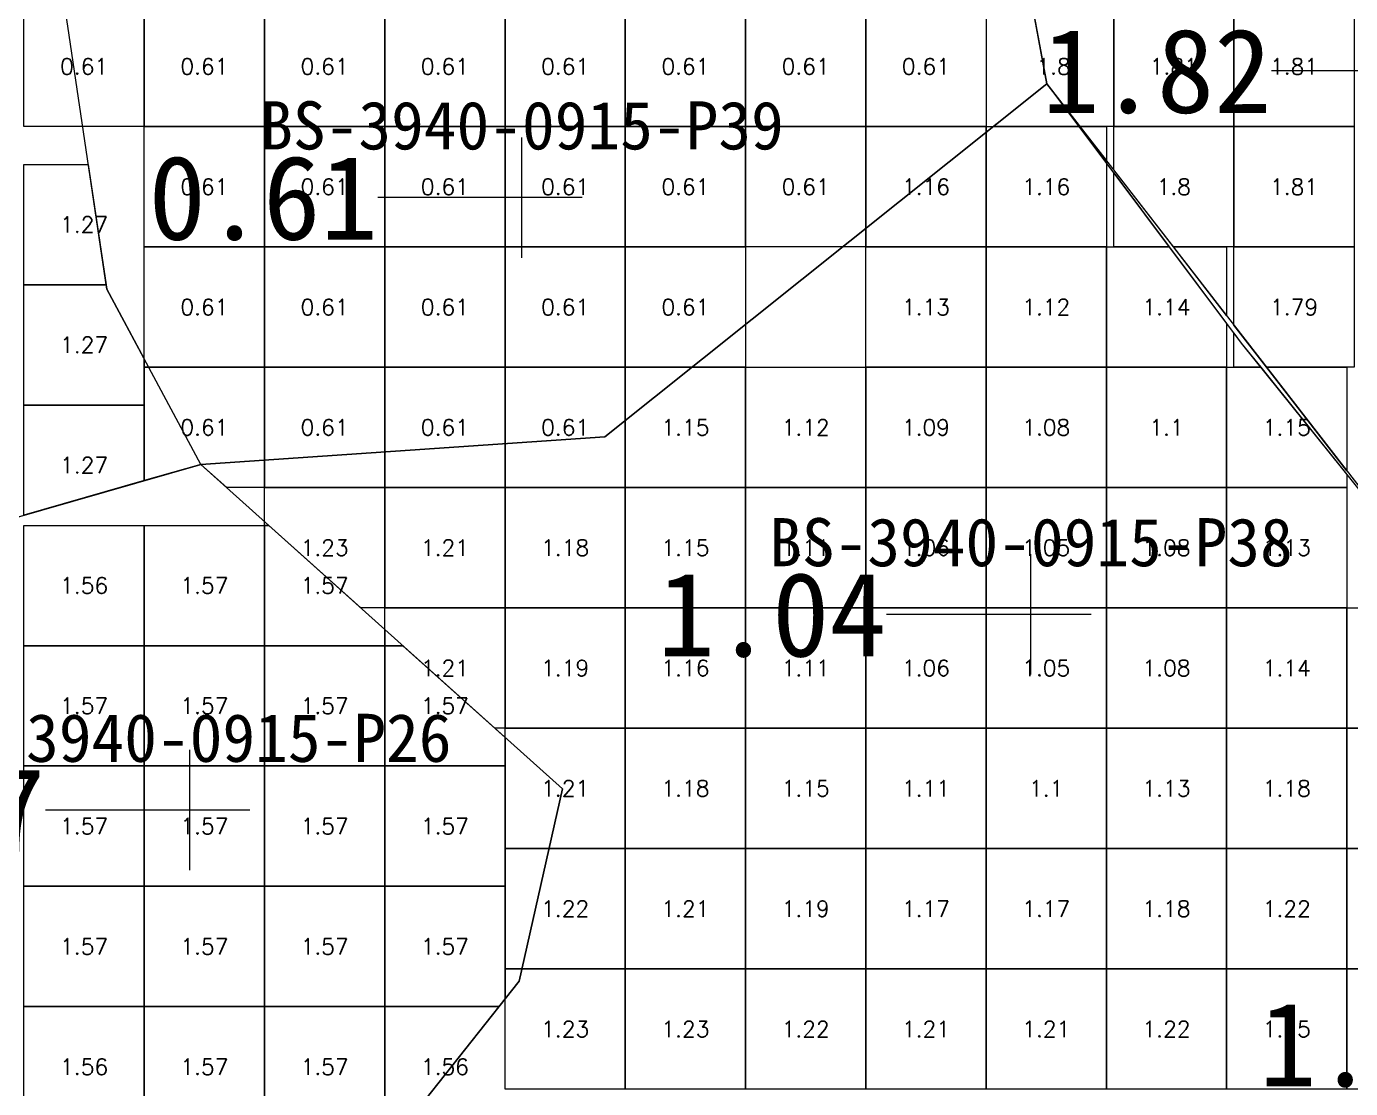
# Model space of a CAD drawing. Header units: inches. Extents: x 469985 to 470094, y 4349619 to 4349666.
# Drawn here: x 470040.64 to 470051.65, y 4349647.52 to 4349656.35 of the extents above; entities that cross this region are included whole.
import ezdxf
from ezdxf.enums import TextEntityAlignment as Align

# ---------------------------------------------------------------- set-up
doc = ezdxf.new("R2010")
doc.units = ezdxf.units.IN
doc.header["$MEASUREMENT"] = 0
for name, color, linetype, lineweight in [('0.500-1.000', 7, 'Continuous', 0), ('1.500-3.000', 7, 'Continuous', 0), ('点', 7, 'Continuous', 0), ('爆区方格网', 7, 'Continuous', 0), ('线条', 7, 'Continuous', 0), ('钻孔', 7, 'Continuous', 0)]:
    doc.layers.add(name, color=color, linetype=linetype, lineweight=lineweight)
doc.styles.add('3dmine_textStyle_1', font='txt.shx', dxfattribs={"height": 1, "bigfont": 'gbcbig.shx'})
doc.styles.add('3dmine_textStyle_2', font='simsunb.ttf', dxfattribs={"height": 1})

msp = doc.modelspace()

# ---------------------------------------------------------------- hatches: boundary and pattern name
at = {"layer": '钻孔', "linetype": 'Continuous', "lineweight": 0, "true_color": 0x00ffff, "extrusion": (0, 1, 0)}
msp.add_hatch(color=4, dxfattribs=at).paths.add_polyline_path([(-470045.76, 3930.209), (-470044.76, 3930.209), (-470044.76, 3940.209), (-470045.76, 3940.209)], flags=0)
at = {"layer": '钻孔', "linetype": 'Continuous', "lineweight": 0, "true_color": 0x0000ff, "extrusion": (0, 1, 0)}
msp.add_hatch(color=5, dxfattribs=at).paths.add_polyline_path([(-470049.992, 3929.596), (-470048.992, 3929.596), (-470048.992, 3940.596), (-470049.992, 3940.596)], flags=0)
at = {"layer": '钻孔', "linetype": 'Continuous', "lineweight": 0, "true_color": 0xff0000, "extrusion": (0, 1, 0)}
msp.add_hatch(color=1, dxfattribs=at).paths.add_polyline_path([(-470042.997, 3930.263), (-470041.997, 3930.263), (-470041.997, 3940.263), (-470042.997, 3940.263)], flags=0)

# ---------------------------------------------------------------- linework, layer by layer
at = {"color": 7, "linetype": 'Continuous', "lineweight": 0}
for points, elevation in [([(470053.816, 4349660.878), (470048.386, 4349659.836), (470049.125, 4349655.871)], 3935.364), ([(470000.618, 4349644.028), (470003.426, 4349640.811), (470006.746, 4349640.564), (470011.725, 4349638.697), (470020.866, 4349638.2), (470021.897, 4349640.896), (470023.219, 4349642.756), (470026.249, 4349644.911), (470024.15, 4349646.879), (470028.158, 4349649.496), (470031.686, 4349647.744), (470032.425, 4349648.437), (470035.13, 4349650.711), (470042.09, 4349652.708), (470042.09, 4349652.708), (470041.308, 4349654.163), (470040.661, 4349658.519), (470031.336, 4349656.433), (470025.068, 4349654.87), (470017.277, 4349652.328), (470006.69, 4349647.902), (470003.474, 4349646.45), (470000.618, 4349644.028)], 3935.364), ([(470027.679, 4349645.435), (470030.993, 4349646.298), (470031.686, 4349647.744), (470035.317, 4349645.041), (470039.466, 4349642.957), (470042.451, 4349644.322), (470042.562, 4349645.668), (470044.736, 4349648.414), (470045.096, 4349650.012), (470042.09, 4349652.708), (470045.45, 4349652.937), (470049.125, 4349655.871), (470052.312, 4349651.762)], 3935.363), ([(470049.125, 4349655.871), (470050.741, 4349653.716), (470052.312, 4349651.762)], 3935.364)]:
    msp.add_lwpolyline(points, dxfattribs=dict(at, elevation=elevation))
at = {"layer": '0.500-1.000', "color": 4, "linetype": 'Continuous', "lineweight": 0, "true_color": 0x00ffff}
msp.add_lwpolyline([(470049.125, 4349655.871), (470045.45, 4349652.937), (470042.09, 4349652.708), (470041.308, 4349654.163), (470040.661, 4349658.519), (470048.386, 4349659.836), (470049.125, 4349655.871)], dxfattribs=at)
at = {"layer": '1.500-3.000', "color": 1, "linetype": 'Continuous', "lineweight": 0, "true_color": 0xff0000}
msp.add_lwpolyline([(470045.096, 4349650.012), (470044.736, 4349648.414), (470043.047, 4349646.28), (470042.562, 4349645.668), (470042.451, 4349644.322), (470039.466, 4349642.957), (470035.741, 4349644.828), (470035.317, 4349645.041), (470031.686, 4349647.744), (470035.13, 4349650.711), (470038.1, 4349651.563), (470042.09, 4349652.708), (470045.096, 4349650.012)], dxfattribs=at)
at = {"layer": '点', "color": 138, "linetype": 'Continuous', "lineweight": 0, "true_color": 0x004c4c}
for points, elevation in [([(470044.76, 4349654.425), (470044.76, 4349655.425)], 3940.209), ([(470045.26, 4349654.925), (470044.26, 4349654.925)], 3940.209), ([(470048.992, 4349650.961), (470048.992, 4349651.961)], 3940.596), ([(470049.492, 4349651.461), (470048.492, 4349651.461)], 3940.596), ([(470041.997, 4349649.335), (470041.997, 4349650.335)], 3940.263), ([(470042.497, 4349649.835), (470041.497, 4349649.835)], 3940.263)]:
    msp.add_lwpolyline(points, dxfattribs=dict(at, elevation=elevation))
at = {"layer": '爆区方格网', "color": 4, "linetype": 'Continuous', "lineweight": 0, "true_color": 0x00ffff, "elevation": 3940.209}
for points in [[(470041.619, 4349655.515), (470040.619, 4349655.515), (470040.619, 4349656.515), (470041.619, 4349656.515), (470041.619, 4349655.515)], [(470042.619, 4349655.515), (470041.619, 4349655.515), (470041.619, 4349656.515), (470042.619, 4349656.515), (470042.619, 4349655.515)], [(470043.619, 4349655.515), (470042.619, 4349655.515), (470042.619, 4349656.515), (470043.619, 4349656.515), (470043.619, 4349655.515)], [(470044.619, 4349655.515), (470043.619, 4349655.515), (470043.619, 4349656.515), (470044.619, 4349656.515), (470044.619, 4349655.515)], [(470045.619, 4349655.515), (470044.619, 4349655.515), (470044.619, 4349656.515), (470045.619, 4349656.515), (470045.619, 4349655.515)], [(470046.619, 4349655.515), (470045.619, 4349655.515), (470045.619, 4349656.515), (470046.619, 4349656.515), (470046.619, 4349655.515)], [(470047.619, 4349655.515), (470046.619, 4349655.515), (470046.619, 4349656.515), (470047.619, 4349656.515), (470047.619, 4349655.515)], [(470048.619, 4349655.515), (470047.619, 4349655.515), (470047.619, 4349656.515), (470048.619, 4349656.515), (470048.619, 4349655.515)], [(470042.619, 4349654.515), (470041.619, 4349654.515), (470041.619, 4349655.515), (470042.619, 4349655.515), (470042.619, 4349654.515)], [(470043.619, 4349654.515), (470042.619, 4349654.515), (470042.619, 4349655.515), (470043.619, 4349655.515), (470043.619, 4349654.515)], [(470044.619, 4349654.515), (470043.619, 4349654.515), (470043.619, 4349655.515), (470044.619, 4349655.515), (470044.619, 4349654.515)], [(470045.619, 4349654.515), (470044.619, 4349654.515), (470044.619, 4349655.515), (470045.619, 4349655.515), (470045.619, 4349654.515)], [(470046.619, 4349654.515), (470045.619, 4349654.515), (470045.619, 4349655.515), (470046.619, 4349655.515), (470046.619, 4349654.515)], [(470047.619, 4349654.515), (470046.619, 4349654.515), (470046.619, 4349655.515), (470047.619, 4349655.515), (470047.619, 4349654.515)], [(470042.619, 4349653.515), (470041.619, 4349653.515), (470041.619, 4349654.515), (470042.619, 4349654.515), (470042.619, 4349653.515)], [(470043.619, 4349653.515), (470042.619, 4349653.515), (470042.619, 4349654.515), (470043.619, 4349654.515), (470043.619, 4349653.515)], [(470044.619, 4349653.515), (470043.619, 4349653.515), (470043.619, 4349654.515), (470044.619, 4349654.515), (470044.619, 4349653.515)], [(470045.619, 4349653.515), (470044.619, 4349653.515), (470044.619, 4349654.515), (470045.619, 4349654.515), (470045.619, 4349653.515)], [(470046.619, 4349653.515), (470045.619, 4349653.515), (470045.619, 4349654.515), (470046.619, 4349654.515), (470046.619, 4349653.515)], [(470042.619, 4349652.515), (470042.305, 4349652.515), (470042.09, 4349652.708), (470041.619, 4349652.573), (470041.619, 4349653.515), (470042.619, 4349653.515), (470042.619, 4349652.515)], [(470043.619, 4349652.515), (470042.619, 4349652.515), (470042.619, 4349653.515), (470043.619, 4349653.515), (470043.619, 4349652.515)], [(470044.619, 4349652.515), (470043.619, 4349652.515), (470043.619, 4349653.515), (470044.619, 4349653.515), (470044.619, 4349652.515)], [(470045.619, 4349652.515), (470044.619, 4349652.515), (470044.619, 4349653.515), (470045.619, 4349653.515), (470045.619, 4349652.515)]]:
    msp.add_lwpolyline(points, dxfattribs=at)
at = {"layer": '爆区方格网', "color": 1, "linetype": 'Continuous', "lineweight": 0, "true_color": 0xff0000}
for points, elevation in [([(470049.68, 4349655.515), (470049.402, 4349655.515), (470049.125, 4349655.871), (470049.392, 4349655.515), (470048.68, 4349655.515), (470048.68, 4349655.516), (470049.125, 4349655.871), (470049.005, 4349656.515), (470049.68, 4349656.515), (470049.68, 4349655.515)], 3940.68), ([(470050.68, 4349655.515), (470049.68, 4349655.515), (470049.68, 4349656.515), (470050.68, 4349656.515), (470050.68, 4349655.515)], 3940.68), ([(470051.68, 4349655.515), (470050.68, 4349655.515), (470050.68, 4349656.515), (470051.68, 4349656.515), (470051.68, 4349655.515)], 3940.68), ([(470050.68, 4349654.515), (470050.177, 4349654.515), (470049.68, 4349655.156), (470049.68, 4349655.515), (470050.68, 4349655.515), (470050.68, 4349654.515)], 3940.68), ([(470051.68, 4349654.515), (470050.68, 4349654.515), (470050.68, 4349655.515), (470051.68, 4349655.515), (470051.68, 4349654.515)], 3940.68), ([(470050.142, 4349654.515), (470049.68, 4349654.515), (470049.68, 4349655.131), (470050.142, 4349654.515)], 3940.68), ([(470051.68, 4349653.515), (470050.952, 4349653.515), (470050.68, 4349653.866), (470050.68, 4349654.515), (470051.68, 4349654.515), (470051.68, 4349653.515)], 3940.68), ([(470050.741, 4349653.716), (470050.903, 4349653.515), (470050.68, 4349653.515), (470050.68, 4349653.797), (470050.741, 4349653.716)], 3940.68), ([(470041.619, 4349651.201), (470040.619, 4349651.201), (470040.619, 4349652.201), (470041.619, 4349652.201), (470041.619, 4349651.201)], 3940.263), ([(470042.619, 4349651.201), (470041.619, 4349651.201), (470041.619, 4349652.201), (470042.619, 4349652.201), (470042.619, 4349651.201)], 3940.263), ([(470043.619, 4349651.336), (470043.619, 4349651.201), (470042.619, 4349651.201), (470042.619, 4349652.201), (470042.655, 4349652.201), (470043.619, 4349651.336)], 3940.263), ([(470041.619, 4349650.201), (470040.619, 4349650.201), (470040.619, 4349651.201), (470041.619, 4349651.201), (470041.619, 4349650.201)], 3940.263), ([(470042.619, 4349650.201), (470041.619, 4349650.201), (470041.619, 4349651.201), (470042.619, 4349651.201), (470042.619, 4349650.201)], 3940.263), ([(470043.619, 4349650.201), (470042.619, 4349650.201), (470042.619, 4349651.201), (470043.619, 4349651.201), (470043.619, 4349650.201)], 3940.263), ([(470044.619, 4349650.439), (470044.619, 4349650.201), (470043.619, 4349650.201), (470043.619, 4349651.201), (470043.77, 4349651.201), (470044.619, 4349650.439)], 3940.263), ([(470041.619, 4349649.201), (470040.619, 4349649.201), (470040.619, 4349650.201), (470041.619, 4349650.201), (470041.619, 4349649.201)], 3940.263), ([(470042.619, 4349649.201), (470041.619, 4349649.201), (470041.619, 4349650.201), (470042.619, 4349650.201), (470042.619, 4349649.201)], 3940.263), ([(470043.619, 4349649.201), (470042.619, 4349649.201), (470042.619, 4349650.201), (470043.619, 4349650.201), (470043.619, 4349649.201)], 3940.263), ([(470044.619, 4349649.201), (470043.619, 4349649.201), (470043.619, 4349650.201), (470044.619, 4349650.201), (470044.619, 4349649.201)], 3940.263), ([(470041.619, 4349648.201), (470040.619, 4349648.201), (470040.619, 4349649.201), (470041.619, 4349649.201), (470041.619, 4349648.201)], 3940.263), ([(470042.619, 4349648.201), (470041.619, 4349648.201), (470041.619, 4349649.201), (470042.619, 4349649.201), (470042.619, 4349648.201)], 3940.263), ([(470043.619, 4349648.201), (470042.619, 4349648.201), (470042.619, 4349649.201), (470043.619, 4349649.201), (470043.619, 4349648.201)], 3940.263), ([(470044.619, 4349648.266), (470044.568, 4349648.201), (470043.619, 4349648.201), (470043.619, 4349649.201), (470044.619, 4349649.201), (470044.619, 4349648.266)], 3940.263), ([(470041.619, 4349647.201), (470040.619, 4349647.201), (470040.619, 4349648.201), (470041.619, 4349648.201), (470041.619, 4349647.201)], 3940.263), ([(470042.619, 4349647.201), (470041.619, 4349647.201), (470041.619, 4349648.201), (470042.619, 4349648.201), (470042.619, 4349647.201)], 3940.263), ([(470043.619, 4349647.201), (470042.619, 4349647.201), (470042.619, 4349648.201), (470043.619, 4349648.201), (470043.619, 4349647.201)], 3940.263), ([(470043.776, 4349647.201), (470043.619, 4349647.201), (470043.619, 4349648.201), (470044.568, 4349648.201), (470043.776, 4349647.201)], 3940.263)]:
    msp.add_lwpolyline(points, dxfattribs=dict(at, elevation=elevation))
at = {"layer": '爆区方格网', "color": 5, "linetype": 'Continuous', "lineweight": 0, "true_color": 0x0000ff}
for points, elevation in [([(470048.619, 4349654.515), (470047.619, 4349654.515), (470047.619, 4349655.515), (470048.619, 4349655.515), (470048.619, 4349654.515)], 3940.213), ([(470049.619, 4349655.213), (470049.619, 4349654.515), (470048.619, 4349654.515), (470048.619, 4349655.515), (470049.392, 4349655.515), (470049.619, 4349655.213)], 3940.213), ([(470049.619, 4349655.235), (470049.402, 4349655.515), (470049.619, 4349655.515), (470049.619, 4349655.235)], 3940.213), ([(470041.302, 4349654.201), (470040.619, 4349654.201), (470040.619, 4349655.201), (470041.154, 4349655.201), (470041.302, 4349654.201)], 3938.734), ([(470048.619, 4349653.515), (470047.619, 4349653.515), (470047.619, 4349654.515), (470048.619, 4349654.515), (470048.619, 4349653.515)], 3940.213), ([(470049.619, 4349653.515), (470048.619, 4349653.515), (470048.619, 4349654.515), (470049.619, 4349654.515), (470049.619, 4349653.515)], 3940.213), ([(470050.619, 4349653.879), (470050.619, 4349653.515), (470049.619, 4349653.515), (470049.619, 4349654.515), (470050.142, 4349654.515), (470050.619, 4349653.879)], 3940.213), ([(470050.619, 4349653.945), (470050.177, 4349654.515), (470050.619, 4349654.515), (470050.619, 4349653.945)], 3940.213), ([(470041.308, 4349654.163), (470041.619, 4349653.585), (470041.619, 4349653.515), (470041.619, 4349653.201), (470040.619, 4349653.201), (470040.619, 4349654.201), (470041.302, 4349654.201), (470041.308, 4349654.163)], 3938.734), ([(470046.619, 4349652.515), (470045.619, 4349652.515), (470045.619, 4349653.515), (470046.619, 4349653.515), (470046.619, 4349652.515)], 3940.213), ([(470047.619, 4349652.515), (470046.619, 4349652.515), (470046.619, 4349653.515), (470047.619, 4349653.515), (470047.619, 4349652.515)], 3940.213), ([(470048.619, 4349652.515), (470047.619, 4349652.515), (470047.619, 4349653.515), (470048.619, 4349653.515), (470048.619, 4349652.515)], 3940.213), ([(470049.619, 4349652.515), (470048.619, 4349652.515), (470048.619, 4349653.515), (470049.619, 4349653.515), (470049.619, 4349652.515)], 3940.213), ([(470050.619, 4349652.515), (470049.619, 4349652.515), (470049.619, 4349653.515), (470050.619, 4349653.515), (470050.619, 4349652.515)], 3940.213), ([(470051.619, 4349652.624), (470051.619, 4349652.515), (470050.619, 4349652.515), (470050.619, 4349653.515), (470050.903, 4349653.515), (470051.619, 4349652.624)], 3940.213), ([(470051.619, 4349652.655), (470050.952, 4349653.515), (470051.619, 4349653.515), (470051.619, 4349652.655)], 3940.213), ([(470041.619, 4349652.573), (470040.619, 4349652.286), (470040.619, 4349653.201), (470041.619, 4349653.201), (470041.619, 4349652.573)], 3938.734), ([(470043.619, 4349651.515), (470043.42, 4349651.515), (470042.655, 4349652.201), (470042.619, 4349652.201), (470042.619, 4349652.515), (470043.619, 4349652.515), (470043.619, 4349651.515)], 3940.213), ([(470044.619, 4349651.515), (470043.619, 4349651.515), (470043.619, 4349652.515), (470044.619, 4349652.515), (470044.619, 4349651.515)], 3940.213), ([(470045.619, 4349651.515), (470044.619, 4349651.515), (470044.619, 4349652.515), (470045.619, 4349652.515), (470045.619, 4349651.515)], 3940.213), ([(470046.619, 4349651.515), (470045.619, 4349651.515), (470045.619, 4349652.515), (470046.619, 4349652.515), (470046.619, 4349651.515)], 3940.213), ([(470047.619, 4349651.515), (470046.619, 4349651.515), (470046.619, 4349652.515), (470047.619, 4349652.515), (470047.619, 4349651.515)], 3940.213), ([(470048.619, 4349651.515), (470047.619, 4349651.515), (470047.619, 4349652.515), (470048.619, 4349652.515), (470048.619, 4349651.515)], 3940.213), ([(470049.619, 4349651.515), (470048.619, 4349651.515), (470048.619, 4349652.515), (470049.619, 4349652.515), (470049.619, 4349651.515)], 3940.213), ([(470050.619, 4349651.515), (470049.619, 4349651.515), (470049.619, 4349652.515), (470050.619, 4349652.515), (470050.619, 4349651.515)], 3940.213), ([(470051.619, 4349651.515), (470050.619, 4349651.515), (470050.619, 4349652.515), (470051.619, 4349652.515), (470051.619, 4349651.515)], 3940.213), ([(470044.619, 4349650.515), (470044.535, 4349650.515), (470043.77, 4349651.201), (470043.619, 4349651.201), (470043.619, 4349651.336), (470043.619, 4349651.515), (470044.619, 4349651.515), (470044.619, 4349650.515)], 3940.213), ([(470045.619, 4349650.515), (470044.619, 4349650.515), (470044.619, 4349651.515), (470045.619, 4349651.515), (470045.619, 4349650.515)], 3940.213), ([(470046.619, 4349650.515), (470045.619, 4349650.515), (470045.619, 4349651.515), (470046.619, 4349651.515), (470046.619, 4349650.515)], 3940.213), ([(470047.619, 4349650.515), (470046.619, 4349650.515), (470046.619, 4349651.515), (470047.619, 4349651.515), (470047.619, 4349650.515)], 3940.213), ([(470048.619, 4349650.515), (470047.619, 4349650.515), (470047.619, 4349651.515), (470048.619, 4349651.515), (470048.619, 4349650.515)], 3940.213), ([(470049.619, 4349650.515), (470048.619, 4349650.515), (470048.619, 4349651.515), (470049.619, 4349651.515), (470049.619, 4349650.515)], 3940.213), ([(470050.619, 4349650.515), (470049.619, 4349650.515), (470049.619, 4349651.515), (470050.619, 4349651.515), (470050.619, 4349650.515)], 3940.213), ([(470051.619, 4349650.515), (470050.619, 4349650.515), (470050.619, 4349651.515), (470051.619, 4349651.515), (470051.619, 4349650.515)], 3940.213), ([(470052.619, 4349650.515), (470051.619, 4349650.515), (470051.619, 4349651.515), (470052.619, 4349651.515), (470052.619, 4349650.515)], 3940.213), ([(470045.619, 4349649.515), (470044.619, 4349649.515), (470044.619, 4349650.201), (470044.619, 4349650.439), (470044.619, 4349650.515), (470045.619, 4349650.515), (470045.619, 4349649.515)], 3940.213), ([(470046.619, 4349649.515), (470045.619, 4349649.515), (470045.619, 4349650.515), (470046.619, 4349650.515), (470046.619, 4349649.515)], 3940.213), ([(470047.619, 4349649.515), (470046.619, 4349649.515), (470046.619, 4349650.515), (470047.619, 4349650.515), (470047.619, 4349649.515)], 3940.213), ([(470048.619, 4349649.515), (470047.619, 4349649.515), (470047.619, 4349650.515), (470048.619, 4349650.515), (470048.619, 4349649.515)], 3940.213), ([(470049.619, 4349649.515), (470048.619, 4349649.515), (470048.619, 4349650.515), (470049.619, 4349650.515), (470049.619, 4349649.515)], 3940.213), ([(470050.619, 4349649.515), (470049.619, 4349649.515), (470049.619, 4349650.515), (470050.619, 4349650.515), (470050.619, 4349649.515)], 3940.213), ([(470051.619, 4349649.515), (470050.619, 4349649.515), (470050.619, 4349650.515), (470051.619, 4349650.515), (470051.619, 4349649.515)], 3940.213), ([(470052.619, 4349649.515), (470051.619, 4349649.515), (470051.619, 4349650.515), (470052.619, 4349650.515), (470052.619, 4349649.515)], 3940.213), ([(470045.619, 4349648.515), (470044.619, 4349648.515), (470044.619, 4349649.515), (470045.619, 4349649.515), (470045.619, 4349648.515)], 3940.213), ([(470046.619, 4349648.515), (470045.619, 4349648.515), (470045.619, 4349649.515), (470046.619, 4349649.515), (470046.619, 4349648.515)], 3940.213), ([(470047.619, 4349648.515), (470046.619, 4349648.515), (470046.619, 4349649.515), (470047.619, 4349649.515), (470047.619, 4349648.515)], 3940.213), ([(470048.619, 4349648.515), (470047.619, 4349648.515), (470047.619, 4349649.515), (470048.619, 4349649.515), (470048.619, 4349648.515)], 3940.213), ([(470049.619, 4349648.515), (470048.619, 4349648.515), (470048.619, 4349649.515), (470049.619, 4349649.515), (470049.619, 4349648.515)], 3940.213), ([(470050.619, 4349648.515), (470049.619, 4349648.515), (470049.619, 4349649.515), (470050.619, 4349649.515), (470050.619, 4349648.515)], 3940.213), ([(470051.619, 4349648.515), (470050.619, 4349648.515), (470050.619, 4349649.515), (470051.619, 4349649.515), (470051.619, 4349648.515)], 3940.213), ([(470052.619, 4349648.515), (470051.619, 4349648.515), (470051.619, 4349649.515), (470052.619, 4349649.515), (470052.619, 4349648.515)], 3940.213), ([(470045.619, 4349647.515), (470044.619, 4349647.515), (470044.619, 4349648.266), (470044.736, 4349648.414), (470044.619, 4349648.266), (470044.619, 4349648.515), (470045.619, 4349648.515), (470045.619, 4349647.515)], 3940.213), ([(470046.619, 4349647.515), (470045.619, 4349647.515), (470045.619, 4349648.515), (470046.619, 4349648.515), (470046.619, 4349647.515)], 3940.213), ([(470047.619, 4349647.515), (470046.619, 4349647.515), (470046.619, 4349648.515), (470047.619, 4349648.515), (470047.619, 4349647.515)], 3940.213), ([(470048.619, 4349647.515), (470047.619, 4349647.515), (470047.619, 4349648.515), (470048.619, 4349648.515), (470048.619, 4349647.515)], 3940.213), ([(470049.619, 4349647.515), (470048.619, 4349647.515), (470048.619, 4349648.515), (470049.619, 4349648.515), (470049.619, 4349647.515)], 3940.213), ([(470050.619, 4349647.515), (470049.619, 4349647.515), (470049.619, 4349648.515), (470050.619, 4349648.515), (470050.619, 4349647.515)], 3940.213), ([(470051.619, 4349647.515), (470050.619, 4349647.515), (470050.619, 4349648.515), (470051.619, 4349648.515), (470051.619, 4349647.515)], 3940.213), ([(470052.619, 4349647.515), (470051.619, 4349647.515), (470051.619, 4349648.515), (470052.619, 4349648.515), (470052.619, 4349647.515)], 3940.213)]:
    msp.add_lwpolyline(points, dxfattribs=dict(at, elevation=elevation))
at = {"layer": '线条', "color": 138, "linetype": 'Continuous', "lineweight": 0, "true_color": 0x004c4c}
for points, elevation in [([(470044.76, 4349654.925), (470044.76, 4349654.925), (470044.76, 4349654.925)], 3940.209), ([(470048.992, 4349651.461), (470048.992, 4349651.461), (470048.992, 4349651.461)], 3940.596), ([(470041.997, 4349649.835), (470041.997, 4349649.835), (470041.997, 4349649.835)], 3940.263)]:
    msp.add_lwpolyline(points, dxfattribs=dict(at, elevation=elevation))
at = {"layer": '钻孔', "color": 1, "linetype": 'Continuous', "lineweight": 0, "true_color": 0xff0000}
for points, elevation in [([(470052.192, 4349655.979), (470050.992, 4349655.979)], 3940.817), ([(470052.192, 4349655.979), (470050.992, 4349655.979)], 3929.817), ([(470041.997, 4349649.835), (470040.797, 4349649.835)], 3940.263), ([(470041.997, 4349649.835), (470040.797, 4349649.835)], 3930.263)]:
    msp.add_lwpolyline(points, dxfattribs=dict(at, elevation=elevation))
at = {"layer": '钻孔', "color": 4, "linetype": 'Continuous', "lineweight": 0, "true_color": 0x00ffff}
for elevation in [3940.209, 3930.209]:
    msp.add_lwpolyline([(470044.76, 4349654.925), (470043.56, 4349654.925)], dxfattribs=dict(at, elevation=elevation))
at = {"layer": '钻孔', "color": 5, "linetype": 'Continuous', "lineweight": 0, "true_color": 0x0000ff}
for elevation in [3940.596, 3929.596]:
    msp.add_lwpolyline([(470048.992, 4349651.461), (470047.792, 4349651.461)], dxfattribs=dict(at, elevation=elevation))

# ---------------------------------------------------------------- texts
at = {"color": 4, "linetype": 'Continuous', "lineweight": 0, "true_color": 0x00ffff, "style": '3dmine_textStyle_1'}
for p in [(470041.119, 4349656.015, 3940.209), (470042.119, 4349656.015, 3940.209), (470043.119, 4349656.015, 3940.209), (470044.119, 4349656.015, 3940.209), (470045.119, 4349656.015, 3940.209), (470046.119, 4349656.015, 3940.209), (470047.119, 4349656.015, 3940.209), (470048.119, 4349656.015, 3940.209), (470042.119, 4349655.015, 3940.209), (470043.119, 4349655.015, 3940.209), (470044.119, 4349655.015, 3940.209), (470045.119, 4349655.015, 3940.209), (470046.119, 4349655.015, 3940.209), (470047.119, 4349655.015, 3940.209), (470042.119, 4349654.015, 3940.209), (470043.119, 4349654.015, 3940.209), (470044.119, 4349654.015, 3940.209), (470045.119, 4349654.015, 3940.209), (470046.119, 4349654.015, 3940.209), (470042.119, 4349653.015, 3940.209), (470043.119, 4349653.015, 3940.209), (470044.119, 4349653.015, 3940.209), (470045.119, 4349653.015, 3940.209)]:
    msp.add_text('0.61', height=0.1333, dxfattribs=at).set_placement(p, align=Align.MIDDLE_CENTER)
at = {"color": 1, "linetype": 'Continuous', "lineweight": 0, "true_color": 0xff0000, "style": '3dmine_textStyle_1'}
for s, p in [('1.8', (470049.18, 4349656.015, 3940.68)), ('1.81', (470050.18, 4349656.015, 3940.68)), ('1.81', (470051.18, 4349656.015, 3940.68)), ('1.8', (470050.18, 4349655.015, 3940.68)), ('1.81', (470051.18, 4349655.015, 3940.68)), ('1.79', (470051.18, 4349654.015, 3940.68)), ('1.56', (470041.119, 4349651.701, 3940.263)), ('1.57', (470042.119, 4349651.701, 3940.263)), ('1.57', (470043.119, 4349651.701, 3940.263)), ('1.57', (470041.119, 4349650.701, 3940.263)), ('1.57', (470042.119, 4349650.701, 3940.263)), ('1.57', (470043.119, 4349650.701, 3940.263)), ('1.57', (470044.119, 4349650.701, 3940.263)), ('1.57', (470041.119, 4349649.701, 3940.263)), ('1.57', (470042.119, 4349649.701, 3940.263)), ('1.57', (470043.119, 4349649.701, 3940.263)), ('1.57', (470044.119, 4349649.701, 3940.263)), ('1.57', (470041.119, 4349648.701, 3940.263)), ('1.57', (470042.119, 4349648.701, 3940.263)), ('1.57', (470043.119, 4349648.701, 3940.263)), ('1.57', (470044.119, 4349648.701, 3940.263)), ('1.56', (470041.119, 4349647.701, 3940.263)), ('1.57', (470042.119, 4349647.701, 3940.263)), ('1.57', (470043.119, 4349647.701, 3940.263)), ('1.56', (470044.119, 4349647.701, 3940.263))]:
    msp.add_text(s, height=0.1333, dxfattribs=at).set_placement(p, align=Align.MIDDLE_CENTER)
at = {"color": 5, "linetype": 'Continuous', "lineweight": 0, "true_color": 0x0000ff, "style": '3dmine_textStyle_1'}
for s, p in [('1.16', (470048.119, 4349655.015, 3940.213)), ('1.16', (470049.119, 4349655.015, 3940.213)), ('1.27', (470041.119, 4349654.701, 3938.734)), ('1.13', (470048.119, 4349654.015, 3940.213)), ('1.12', (470049.119, 4349654.015, 3940.213)), ('1.14', (470050.119, 4349654.015, 3940.213)), ('1.27', (470041.119, 4349653.701, 3938.734)), ('1.15', (470046.119, 4349653.015, 3940.213)), ('1.12', (470047.119, 4349653.015, 3940.213)), ('1.09', (470048.119, 4349653.015, 3940.213)), ('1.08', (470049.119, 4349653.015, 3940.213)), ('1.1', (470050.119, 4349653.015, 3940.213)), ('1.15', (470051.119, 4349653.015, 3940.213)), ('1.27', (470041.119, 4349652.701, 3938.734)), ('1.23', (470043.119, 4349652.015, 3940.213)), ('1.21', (470044.119, 4349652.015, 3940.213)), ('1.18', (470045.119, 4349652.015, 3940.213)), ('1.15', (470046.119, 4349652.015, 3940.213)), ('1.11', (470047.119, 4349652.015, 3940.213)), ('1.06', (470048.119, 4349652.015, 3940.213)), ('1.05', (470049.119, 4349652.015, 3940.213)), ('1.08', (470050.119, 4349652.015, 3940.213)), ('1.13', (470051.119, 4349652.015, 3940.213)), ('1.21', (470044.119, 4349651.015, 3940.213)), ('1.19', (470045.119, 4349651.015, 3940.213)), ('1.16', (470046.119, 4349651.015, 3940.213)), ('1.11', (470047.119, 4349651.015, 3940.213)), ('1.06', (470048.119, 4349651.015, 3940.213)), ('1.05', (470049.119, 4349651.015, 3940.213)), ('1.08', (470050.119, 4349651.015, 3940.213)), ('1.14', (470051.119, 4349651.015, 3940.213)), ('1.21', (470045.119, 4349650.015, 3940.213)), ('1.18', (470046.119, 4349650.015, 3940.213)), ('1.15', (470047.119, 4349650.015, 3940.213)), ('1.11', (470048.119, 4349650.015, 3940.213)), ('1.1', (470049.119, 4349650.015, 3940.213)), ('1.13', (470050.119, 4349650.015, 3940.213)), ('1.18', (470051.119, 4349650.015, 3940.213)), ('1.22', (470045.119, 4349649.015, 3940.213)), ('1.21', (470046.119, 4349649.015, 3940.213)), ('1.19', (470047.119, 4349649.015, 3940.213)), ('1.17', (470048.119, 4349649.015, 3940.213)), ('1.17', (470049.119, 4349649.015, 3940.213)), ('1.18', (470050.119, 4349649.015, 3940.213)), ('1.22', (470051.119, 4349649.015, 3940.213)), ('1.23', (470045.119, 4349648.015, 3940.213)), ('1.23', (470046.119, 4349648.015, 3940.213)), ('1.22', (470047.119, 4349648.015, 3940.213)), ('1.21', (470048.119, 4349648.015, 3940.213)), ('1.21', (470049.119, 4349648.015, 3940.213)), ('1.22', (470050.119, 4349648.015, 3940.213)), ('1.25', (470051.119, 4349648.015, 3940.213))]:
    msp.add_text(s, height=0.1333, dxfattribs=at).set_placement(p, align=Align.MIDDLE_CENTER)
at = {"layer": '钻孔', "color": 1, "linetype": 'Continuous', "lineweight": 0, "true_color": 0xff0000, "style": '3dmine_textStyle_2'}
for s, p in [('1.82', (470050.992, 4349655.979, 3935.317)), ('1.57', (470040.797, 4349649.835, 3935.263))]:
    msp.add_text(s, height=0.7, dxfattribs=at).set_placement(p, align=Align.MIDDLE_RIGHT)
at = {"layer": '钻孔', "color": 138, "linetype": 'Continuous', "lineweight": 0, "true_color": 0x004c4c, "style": '3dmine_textStyle_2'}
for s, p in [('BS-3940-0915-P39', (470044.76, 4349655.325, 3940.209)), ('BS-3940-0915-P38', (470048.992, 4349651.861, 3940.596)), ('BS-3940-0915-P26', (470041.997, 4349650.235, 3940.263))]:
    msp.add_text(s, height=0.4, dxfattribs=at).set_placement(p, align=Align.CENTER)
at = {"layer": '钻孔', "color": 4, "linetype": 'Continuous', "lineweight": 0, "true_color": 0x00ffff, "style": '3dmine_textStyle_2'}
msp.add_text('0.61', height=0.7, dxfattribs=at).set_placement((470043.56, 4349654.925, 3935.209), align=Align.MIDDLE_RIGHT)
at = {"layer": '钻孔', "color": 5, "linetype": 'Continuous', "lineweight": 0, "true_color": 0x0000ff, "style": '3dmine_textStyle_2'}
for s, p in [('1.04', (470047.792, 4349651.461, 3935.096)), ('1.30', (470052.796, 4349647.888, 3935.283))]:
    msp.add_text(s, height=0.7, dxfattribs=at).set_placement(p, align=Align.MIDDLE_RIGHT)

doc.saveas('drawing.dxf')
